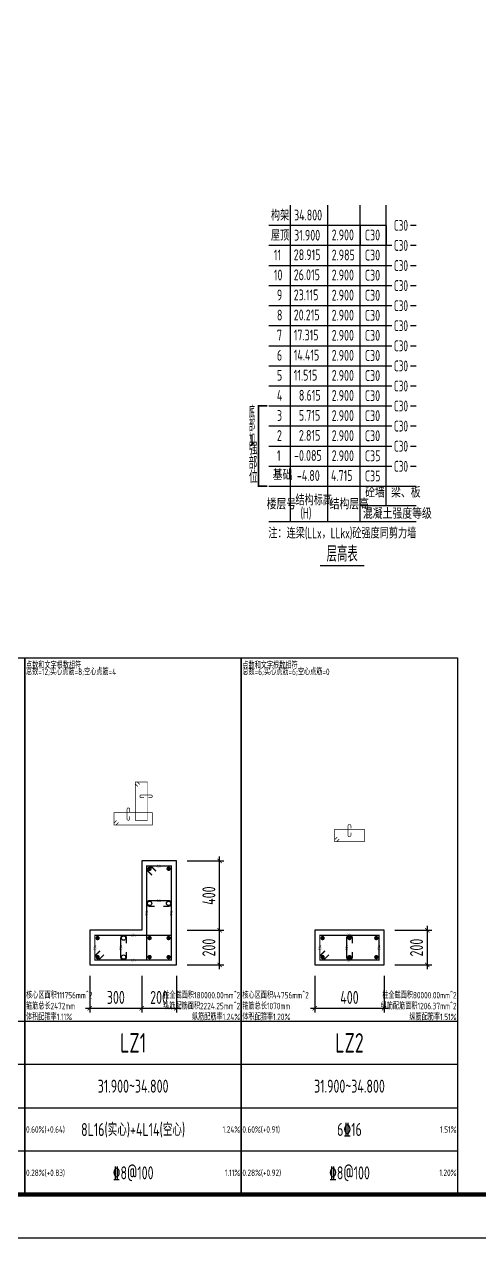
# Model space of a CAD drawing. Extents: x -461650 to 361314, y 245336 to 769729.
# Drawn here: x -88788 to -78261, y 400518 to 428539 of the extents above; entities that cross this region are included whole.
import ezdxf
from ezdxf.enums import TextEntityAlignment as Align

# ---------------------------------------------------------------- set-up
doc = ezdxf.new("R2010")
doc.units = 0
doc.header["$LTSCALE"] = 1000
doc.layers.get('0').update_dxf_attribs({"linetype": 'CONTINUOUS'})
doc.layers.get('DEFPOINTS').update_dxf_attribs({"linetype": 'CONTINUOUS'})
for name, color, linetype in [('-TK', 7, 'CONTINUOUS'), ('COLU_DE_DIM', 3, 'CONTINUOUS'), ('COLU_DE_TH', 7, 'CONTINUOUS'), ('LINK', 6, 'CONTINUOUS'), ('LINK-INDEX', 6, 'CONTINUOUS'), ('REIN', 6, 'CONTINUOUS'), ('S-0-TEXT', 7, 'CONTINUOUS'), ('S-B表格', 2, 'CONTINUOUS'), ('TAB', 7, 'CONTINUOUS'), ('TAB_TEXT', 7, 'CONTINUOUS'), ('TEXT', 2, 'CONTINUOUS')]:
    doc.layers.add(name, color=color, linetype=linetype)
doc.layers.add('7549', color=9, linetype='CONTINUOUS', lineweight=18)
doc.layers.add('箍筋长度', color=3, linetype='CONTINUOUS', plot=False)
doc.layers.add('配箍校核', color=34, linetype='CONTINUOUS', plot=False)
doc.styles.add('BW_Rein', font='Tssdeng.shx', dxfattribs={"width": 0.7, "bigfont": 'hztxt.shx'})
doc.styles.add('TSSD_DIMENSION', font='Tssdeng.shx', dxfattribs={"width": 0.7, "bigfont": 'tssdchn.shx'})
doc.styles.add('TSSD_REIN', font='tssdeng.shx', dxfattribs={"width": 0.7, "height": 300, "bigfont": 'tssdchn.shx'})
doc.dimstyles.new('TSSD_25_100', dxfattribs={"dimtxt": 300, "dimasz": 100, "dimexe": 100, "dimexo": 250, "dimgap": 100, "dimtad": 1, "dimdec": 0, "dimlfac": 0.25, "dimzin": 0, "dimdsep": 46, "dimtxsty": 'TSSD_DIMENSION', "dimblk": 'ARCHTICK', "dimcen": 0, "dimdle": 100, "dimclrt": 7, "dimadec": 0, "dimazin": 0, "dimtfac": 1, "dimtdec": 0, "dimtix": 1, "dimtmove": 2, "dimatfit": 3, "dimldrblk": 'ARCHTICK', "dimfxl": 0, "dimtolj": 1, "dimtzin": 0, "dimarcsym": 0})

# ---------------------------------------------------------------- blocks, each defined once
blk = doc.blocks.new('_ArchTick')
at = {"color": 0, "linetype": 'ByBlock', "const_width": 0.15}
blk.add_lwpolyline([(-0.5, -0.5), (0.5, 0.5)], dxfattribs=at)
blk = doc.blocks.new('*D3060')
at = {"layer": 'COLU_DE_DIM', "color": 0, "lineweight": -2}
for p, q in [((-82072, 406568), (-82072, 405718)), ((-80472, 406568), (-80472, 405718)), ((-82172, 405818), (-80372, 405818))]:
    blk.add_line(p, q, dxfattribs=at)
at = {"layer": 'DEFPOINTS', "color": 0}
for p in [(-82072, 406818), (-80472, 406818), (-80472, 405818)]:
    blk.add_point(p, dxfattribs=at)
at = {"layer": 'COLU_DE_DIM', "color": 0, "lineweight": -2, "xscale": 100, "yscale": 100, "zscale": 100, "rotation": 180}
blk.add_blockref('_ArchTick', (-82072, 405818), dxfattribs=at)
at = {"layer": 'COLU_DE_DIM', "color": 0, "lineweight": -2, "xscale": 100, "yscale": 100, "zscale": 100}
blk.add_blockref('_ArchTick', (-80472, 405818), dxfattribs=at)
at = {"layer": 'COLU_DE_DIM', "color": 7, "insert": (-81272, 406068), "char_height": 300, "attachment_point": 5, "style": 'TSSD_DIMENSION'}
blk.add_mtext('\\A1;400', dxfattribs=at)
blk = doc.blocks.new('*D3061')
at = {"layer": 'COLU_DE_DIM', "color": 0, "lineweight": -2}
for p, q in [((-79472, 406718), (-79472, 407718)), ((-80222, 407618), (-79372, 407618)), ((-80222, 406818), (-79372, 406818))]:
    blk.add_line(p, q, dxfattribs=at)
at = {"layer": 'DEFPOINTS', "color": 0}
for p in [(-80472, 407618), (-79472, 407618), (-80472, 406818)]:
    blk.add_point(p, dxfattribs=at)
at = {"layer": 'COLU_DE_DIM', "color": 0, "lineweight": -2, "xscale": 100, "yscale": 100, "zscale": 100}
for p, rotation in [((-79472, 407618), 90), ((-79472, 406818), 270)]:
    blk.add_blockref('_ArchTick', p, dxfattribs=dict(at, rotation=rotation))
at = {"layer": 'COLU_DE_DIM', "color": 7, "insert": (-79722, 407218), "char_height": 300, "attachment_point": 5, "rotation": 90, "style": 'TSSD_DIMENSION'}
blk.add_mtext('\\A1;200', dxfattribs=at)
blk = doc.blocks.new('B20200424131938')
at = {"layer": '7549', "const_width": 40}
blk.add_lwpolyline([(417, 3688), (217, 3688), (217, 1834), (417, 1834)], dxfattribs=at)
at = {"layer": 'S-0-TEXT'}
blk.add_lwpolyline([(1641, 0, 27, 27, 0), (2658, 0, 0, 0, 0)], format="xyseb", dxfattribs=at)
at = {"layer": 'S-B表格'}
for p, q in [((952, 1021), (952, 8323)), ((1817, 1021), (1817, 8323)), ((2567, 1021), (2567, 8323)), ((3167, 1385), (3167, 8323)), ((452, 7859), (3167, 7859)), ((3731, 7859), (3862, 7859)), ((3731, 7859), (3862, 7859)), ((3731, 7859), (3862, 7859)), ((3731, 7859), (3862, 7859)), ((3731, 7859), (3862, 7859)), ((3731, 7859), (3862, 7859)), ((452, 7396), (3167, 7396)), ((452, 7396), (3167, 7396)), ((452, 7396), (3167, 7396)), ((452, 7396), (3167, 7396)), ((3167, 7396), (3298, 7396)), ((3167, 7396), (3298, 7396)), ((3167, 7396), (3298, 7396)), ((3167, 7396), (3298, 7396)), ((3167, 7396), (3298, 7396)), ((3167, 7396), (3298, 7396)), ((3731, 7396), (3862, 7396)), ((3731, 7396), (3862, 7396)), ((3731, 7396), (3862, 7396)), ((3731, 7396), (3862, 7396)), ((3731, 7396), (3862, 7396)), ((3731, 7396), (3862, 7396)), ((452, 6932), (3167, 6932)), ((452, 6932), (3167, 6932)), ((3167, 6932), (3298, 6932)), ((3167, 6932), (3298, 6932)), ((3167, 6932), (3298, 6932)), ((3731, 6932), (3862, 6932)), ((3731, 6932), (3862, 6932)), ((3731, 6932), (3862, 6932)), ((452, 6469), (3167, 6469)), ((452, 6469), (3167, 6469)), ((3167, 6469), (3298, 6469)), ((3167, 6469), (3298, 6469)), ((3167, 6469), (3298, 6469)), ((3731, 6469), (3862, 6469)), ((3731, 6469), (3862, 6469)), ((3731, 6469), (3862, 6469)), ((452, 6005), (3167, 6005)), ((452, 6005), (3167, 6005)), ((3167, 6005), (3298, 6005)), ((3167, 6005), (3298, 6005)), ((3167, 6005), (3298, 6005)), ((3731, 6005), (3862, 6005)), ((3731, 6005), (3862, 6005)), ((3731, 6005), (3862, 6005)), ((452, 5542), (3167, 5542)), ((452, 5542), (3167, 5542)), ((3167, 5542), (3298, 5542)), ((3167, 5542), (3298, 5542)), ((3167, 5542), (3298, 5542)), ((3731, 5542), (3862, 5542)), ((3731, 5542), (3862, 5542)), ((3731, 5542), (3862, 5542)), ((452, 5078), (3167, 5078)), ((452, 5078), (3167, 5078)), ((3167, 5078), (3298, 5078)), ((3167, 5078), (3298, 5078)), ((3167, 5078), (3298, 5078)), ((3731, 5078), (3862, 5078)), ((3731, 5078), (3862, 5078)), ((3731, 5078), (3862, 5078)), ((452, 4615), (3167, 4615)), ((3167, 4615), (3298, 4615)), ((3731, 4615), (3862, 4615)), ((452, 4151), (3167, 4151)), ((3167, 4151), (3298, 4151)), ((3731, 4151), (3862, 4151)), ((452, 3688), (3167, 3688)), ((3167, 3688), (3298, 3688)), ((3731, 3688), (3862, 3688)), ((452, 3224), (3167, 3224)), ((3167, 3224), (3298, 3224)), ((3731, 3224), (3862, 3224)), ((452, 2761), (3167, 2761)), ((3167, 2761), (3298, 2761)), ((3731, 2761), (3862, 2761)), ((452, 2297), (3167, 2297)), ((3167, 2297), (3298, 2297)), ((3731, 2297), (3862, 2297)), ((452, 1834), (3167, 1834)), ((452, 1834), (3862, 1834)), ((452, 1834), (2854, 1834)), ((452, 1834), (2854, 1834)), ((2567, 1385), (3862, 1385)), ((452, 1021), (3862, 1021))]:
    blk.add_line(p, q, dxfattribs=at)
at = {"style": 'TSSD_REIN'}
for s, width, p, p2 in [('底', 0.535575, (-3, 3408), (134, 3408)), ('部', 0.530918, (-3, 3100), (134, 3100)), ('加', 0.526341, (-3, 2774), (134, 2774))]:
    blk.add_text(s, height=285, dxfattribs=dict(at, width=width)).set_placement(p, p2, align=Align.FIT)
for s, height, width, p in [('强', 285, 0.535575, (-3, 2477)), ('部', 285, 0.535575, (-13, 2146)), ('位', 285, 0.535575, (-3, 1820)), ('砼墙', 250, 0.7, (2681, 1495)), ('梁、板', 250, 0.7, (3279, 1495))]:
    blk.add_text(s, height=height, dxfattribs=dict(at, width=width)).set_placement(p, align=Align.BOTTOM_LEFT)
for s, width, p in [('楼层号', 0.7, (405, 1299)), ('结构标高', 0.65, (1070, 1392)), ('结构层高', 0.7, (1860, 1299)), ('(H)', 0.65, (1188, 1086)), ('混凝土强度等级', 0.7, (2629, 1080))]:
    blk.add_text(s, height=250, dxfattribs=dict(at, width=width)).set_placement(p)
at = {"layer": 'S-0-TEXT', "style": 'TSSD_REIN', "width": 0.7}
blk.add_text('层高表', height=360, dxfattribs=at).set_placement((1790, 90))
at = {"layer": 'S-B表格', "style": 'TSSD_REIN'}
for s, width, p in [('构架', 0.65, (503, 7966)), ('34.800', 0.7, (1039, 7969)), ('C30', 0.65, (3345, 7731)), ('C30', 0.65, (3345, 7731)), ('屋顶', 0.65, (503, 7502)), ('31.900', 0.7, (1039, 7505)), ('2.900', 0.7, (1907, 7512)), ('C30', 0.7, (2675, 7508)), ('11', 0.7, (572, 7050)), ('28.915', 0.7, (1031, 7053)), ('2.985', 0.7, (1907, 7048)), ('C30', 0.7, (2675, 7045)), ('C30', 0.65, (3345, 7268)), ('C30', 0.65, (3345, 7268)), ('C30', 0.65, (3345, 6804)), ('10', 0.7, (572, 6587)), ('26.015', 0.7, (1031, 6590)), ('2.900', 0.7, (1907, 6585)), ('C30', 0.7, (2675, 6581)), ('C30', 0.65, (3345, 6341)), ('9', 0.7, (642, 6123)), ('23.115', 0.7, (1031, 6126)), ('2.900', 0.7, (1907, 6121)), ('C30', 0.7, (2675, 6118)), ('8', 0.7, (642, 5660)), ('20.215', 0.7, (1031, 5663)), ('2.900', 0.7, (1907, 5658)), ('C30', 0.7, (2675, 5654)), ('C30', 0.65, (3345, 5877)), ('C30', 0.65, (3345, 5414)), ('7', 0.7, (642, 5196)), ('17.315', 0.7, (1031, 5199)), ('2.900', 0.7, (1907, 5194)), ('C30', 0.7, (2675, 5191)), ('C30', 0.65, (3345, 4950)), ('6', 0.7, (642, 4733)), ('14.415', 0.7, (1031, 4736)), ('2.900', 0.7, (1907, 4731)), ('C30', 0.7, (2675, 4727)), ('5', 0.7, (642, 4269)), ('11.515', 0.7, (1031, 4272)), ('2.900', 0.7, (1907, 4267)), ('C30', 0.7, (2675, 4264)), ('C30', 0.65, (3345, 4487)), ('C30', 0.65, (3345, 4023)), ('4', 0.7, (642, 3806)), ('8.615', 0.7, (1150, 3809)), ('2.900', 0.7, (1907, 3804)), ('C30', 0.7, (2675, 3800)), ('C30', 0.65, (3345, 3560)), ('3', 0.7, (642, 3342)), ('5.715', 0.7, (1150, 3345)), ('2.900', 0.7, (1907, 3340)), ('C30', 0.7, (2675, 3337)), ('2', 0.7, (642, 2879)), ('2.815', 0.7, (1150, 2882)), ('2.900', 0.7, (1907, 2877)), ('C30', 0.7, (2675, 2873)), ('C30', 0.65, (3345, 3096)), ('C30', 0.65, (3345, 2633)), ('1', 0.7, (642, 2415)), ('-0.085', 0.7, (1038, 2418)), ('2.900', 0.7, (1907, 2413)), ('C35', 0.7, (2675, 2410)), ('基础', 0.7, (545, 1974)), ('C30', 0.65, (3345, 2169)), ('-4.80', 0.7, (1103, 1955)), ('4.715', 0.7, (1891, 1955)), ('C35', 0.7, (2675, 1946))]:
    blk.add_text(s, height=250, dxfattribs=dict(at, width=width)).set_placement(p)
at = {"layer": 'TEXT', "style": 'TSSD_REIN', "width": 0.65}
blk.add_text('注：连梁(LLx，LLkx)砼强度同剪力墙', height=250, dxfattribs=at).set_placement((443, 627))
blk = doc.blocks.new('A1')
blk.add_lwpolyline([(0, 59400), (0, 0), (84100, 0), (84100, 59400)], close=True)
at = {"const_width": 100}
blk.add_lwpolyline([(2500, 58400), (2500, 1000), (83100, 1000), (83100, 58400)], close=True, dxfattribs=at)
blk = doc.blocks.new('*D2227')
at = {"layer": 'COLU_DE_DIM', "color": 0, "lineweight": -2}
for p, q in [((-87272, 406568), (-87272, 405718)), ((-86072, 406568), (-86072, 405718)), ((-87372, 405818), (-85972, 405818))]:
    blk.add_line(p, q, dxfattribs=at)
at = {"layer": 'DEFPOINTS', "color": 0}
for p in [(-87272, 406818), (-86072, 406818), (-86072, 405818)]:
    blk.add_point(p, dxfattribs=at)
at = {"layer": 'COLU_DE_DIM', "color": 0, "lineweight": -2, "xscale": 100, "yscale": 100, "zscale": 100, "rotation": 180}
blk.add_blockref('_ArchTick', (-87272, 405818), dxfattribs=at)
at = {"layer": 'COLU_DE_DIM', "color": 0, "lineweight": -2, "xscale": 100, "yscale": 100, "zscale": 100}
blk.add_blockref('_ArchTick', (-86072, 405818), dxfattribs=at)
at = {"layer": 'COLU_DE_DIM', "color": 7, "insert": (-86672, 406068), "char_height": 300, "attachment_point": 5, "style": 'TSSD_DIMENSION'}
blk.add_mtext('\\A1;300', dxfattribs=at)
blk = doc.blocks.new('*D2228')
at = {"layer": 'COLU_DE_DIM', "color": 0, "lineweight": -2}
for p, q in [((-86072, 406568), (-86072, 405718)), ((-85272, 406568), (-85272, 405718)), ((-86172, 405818), (-85172, 405818))]:
    blk.add_line(p, q, dxfattribs=at)
at = {"layer": 'DEFPOINTS', "color": 0}
for p in [(-86072, 406818), (-85272, 406818), (-85272, 405818)]:
    blk.add_point(p, dxfattribs=at)
at = {"layer": 'COLU_DE_DIM', "color": 0, "lineweight": -2, "xscale": 100, "yscale": 100, "zscale": 100, "rotation": 180}
blk.add_blockref('_ArchTick', (-86072, 405818), dxfattribs=at)
at = {"layer": 'COLU_DE_DIM', "color": 0, "lineweight": -2, "xscale": 100, "yscale": 100, "zscale": 100}
blk.add_blockref('_ArchTick', (-85272, 405818), dxfattribs=at)
at = {"layer": 'COLU_DE_DIM', "color": 7, "insert": (-85672, 406068), "char_height": 300, "attachment_point": 5, "style": 'TSSD_DIMENSION'}
blk.add_mtext('\\A1;200', dxfattribs=at)
blk = doc.blocks.new('*D2229')
at = {"layer": 'COLU_DE_DIM', "color": 0, "lineweight": -2}
for p, q in [((-84272, 406718), (-84272, 407718)), ((-85022, 407618), (-84172, 407618)), ((-85022, 406818), (-84172, 406818))]:
    blk.add_line(p, q, dxfattribs=at)
at = {"layer": 'DEFPOINTS', "color": 0}
for p in [(-85272, 407618), (-84272, 407618), (-85272, 406818)]:
    blk.add_point(p, dxfattribs=at)
at = {"layer": 'COLU_DE_DIM', "color": 0, "lineweight": -2, "xscale": 100, "yscale": 100, "zscale": 100}
for p, rotation in [((-84272, 407618), 90), ((-84272, 406818), 270)]:
    blk.add_blockref('_ArchTick', p, dxfattribs=dict(at, rotation=rotation))
at = {"layer": 'COLU_DE_DIM', "color": 7, "insert": (-84522, 407218), "char_height": 300, "attachment_point": 5, "rotation": 90, "style": 'TSSD_DIMENSION'}
blk.add_mtext('\\A1;200', dxfattribs=at)
blk = doc.blocks.new('*D2230')
at = {"layer": 'COLU_DE_DIM', "color": 0, "lineweight": -2}
for p, q in [((-85022, 409218), (-84172, 409218)), ((-84272, 407518), (-84272, 409318)), ((-85022, 407618), (-84172, 407618))]:
    blk.add_line(p, q, dxfattribs=at)
at = {"layer": 'DEFPOINTS', "color": 0}
for p in [(-85272, 409218), (-84272, 409218), (-85272, 407618)]:
    blk.add_point(p, dxfattribs=at)
at = {"layer": 'COLU_DE_DIM', "color": 0, "lineweight": -2, "xscale": 100, "yscale": 100, "zscale": 100}
for p, rotation in [((-84272, 409218), 90), ((-84272, 407618), 270)]:
    blk.add_blockref('_ArchTick', p, dxfattribs=dict(at, rotation=rotation))
at = {"layer": 'COLU_DE_DIM', "color": 7, "insert": (-84522, 408418), "char_height": 300, "attachment_point": 5, "rotation": 90, "style": 'TSSD_DIMENSION'}
blk.add_mtext('\\A1;400', dxfattribs=at)

msp = doc.modelspace()

# ---------------------------------------------------------------- linework, layer by layer
at = {"layer": 'COLU_DE_TH'}
for points in [[(-85272.02, 409218.16), (-86072.02, 409218.16), (-86072.02, 407618.16), (-87272.02, 407618.16), (-87272.02, 406818.16), (-85272.02, 406818.16), (-85272.02, 409218.16)], [(-82072.02, 407618.16), (-82072.02, 406818.16), (-80472.02, 406818.16), (-80472.02, 407618.16), (-82072.02, 407618.16)]]:
    msp.add_lwpolyline(points, close=True, dxfattribs=at)
at = {"layer": 'LINK', "const_width": 30}
for points in [[(-85837.02, 408891.24), (-85957.02, 409011.24), (-85957.02, 409103.16), (-85387.02, 409103.16), (-85387.02, 406933.16), (-85957.02, 406933.16), (-85957.02, 409103.16), (-85865.09, 409103.16), (-85745.09, 408983.16)], [(-86945.09, 407053.16), (-87065.09, 406933.16), (-87157.02, 406933.16), (-87157.02, 407503.16), (-85387.02, 407503.16), (-85387.02, 406933.16), (-87157.02, 406933.16), (-87157.02, 407025.09), (-87037.02, 407145.09)], [(-81745.09, 407053.16), (-81865.09, 406933.16), (-81957.02, 406933.16), (-81957.02, 407503.16), (-80587.02, 407503.16), (-80587.02, 406933.16), (-81957.02, 406933.16), (-81957.02, 407025.09), (-81837.02, 407145.09)]]:
    msp.add_lwpolyline(points, dxfattribs=at)
for points in [[(-85572.02, 408173.16), (-85452.02, 408173.16, 1), (-85452.02, 408303.16), (-85892.02, 408303.16, 1), (-85892.02, 408173.16), (-85772.02, 408173.16)], [(-86427.02, 407318.16), (-86427.02, 407438.16, 1), (-86557.02, 407438.16), (-86557.02, 406998.16, 1), (-86427.02, 406998.16), (-86427.02, 407118.16)], [(-81207.02, 407318.16), (-81207.02, 407438.16, 1), (-81337.02, 407438.16), (-81337.02, 406998.16, 1), (-81207.02, 406998.16), (-81207.02, 407118.16)]]:
    msp.add_lwpolyline(points, format="xyb", dxfattribs=at)
at = {"layer": 'LINK-INDEX', "const_width": 15}
for points in [[(-86164.52, 410937.42), (-86224.52, 410997.42), (-86224.52, 411043.39), (-85939.52, 411043.39), (-85939.52, 410158.39), (-86224.52, 410158.39), (-86224.52, 411043.39), (-86178.55, 411043.39), (-86118.55, 410983.39)], [(-86608.55, 410108.39), (-86668.55, 410048.39), (-86714.52, 410048.39), (-86714.52, 410333.39), (-85829.52, 410333.39), (-85829.52, 410048.39), (-86714.52, 410048.39), (-86714.52, 410094.35), (-86654.52, 410154.35)], [(-81508.55, 409725.66), (-81568.55, 409665.66), (-81614.52, 409665.66), (-81614.52, 409950.66), (-80929.52, 409950.66), (-80929.52, 409665.66), (-81614.52, 409665.66), (-81614.52, 409711.63), (-81554.52, 409771.63)]]:
    msp.add_lwpolyline(points, dxfattribs=at)
for points in [[(-85922.02, 410678.39), (-85862.02, 410678.39, 1), (-85862.02, 410743.39), (-86082.02, 410743.39, 1), (-86082.02, 410678.39), (-86022.02, 410678.39)], [(-86349.52, 410350.89), (-86349.52, 410410.89, 1), (-86414.52, 410410.89), (-86414.52, 410190.89, 1), (-86349.52, 410190.89), (-86349.52, 410250.89)], [(-81239.52, 409968.16), (-81239.52, 410028.16, 1), (-81304.52, 410028.16), (-81304.52, 409808.16, 1), (-81239.52, 409808.16), (-81239.52, 409868.16)]]:
    msp.add_lwpolyline(points, format="xyb", dxfattribs=at)
at = {"layer": 'REIN', "const_width": 50}
for points in [[(-85917.02, 409038.16, 1), (-85867.02, 409038.16, 1), (-85917.02, 409038.16)], [(-85477.02, 409038.16, 1), (-85427.02, 409038.16, 1), (-85477.02, 409038.16)], [(-87117.02, 407438.16, 1), (-87067.02, 407438.16, 1), (-87117.02, 407438.16)], [(-85917.02, 407438.16, 1), (-85867.02, 407438.16, 1), (-85917.02, 407438.16)], [(-85477.02, 407438.16, 1), (-85427.02, 407438.16, 1), (-85477.02, 407438.16)], [(-81917.02, 407438.16, 1), (-81867.02, 407438.16, 1), (-81917.02, 407438.16)], [(-81297.02, 407438.16, 1), (-81247.02, 407438.16, 1), (-81297.02, 407438.16)], [(-80677.02, 407438.16, 1), (-80627.02, 407438.16, 1), (-80677.02, 407438.16)], [(-87117.02, 406998.16, 1), (-87067.02, 406998.16, 1), (-87117.02, 406998.16)], [(-85917.02, 406998.16, 1), (-85867.02, 406998.16, 1), (-85917.02, 406998.16)], [(-85477.02, 406998.16, 1), (-85427.02, 406998.16, 1), (-85477.02, 406998.16)], [(-81917.02, 406998.16, 1), (-81867.02, 406998.16, 1), (-81917.02, 406998.16)], [(-81297.02, 406998.16, 1), (-81247.02, 406998.16, 1), (-81297.02, 406998.16)], [(-80677.02, 406998.16, 1), (-80627.02, 406998.16, 1), (-80677.02, 406998.16)]]:
    msp.add_lwpolyline(points, format="xyb", close=True, dxfattribs=at)
at = {"layer": 'REIN'}
for centre in [(-85892.02, 408238.16), (-85452.02, 408238.16), (-86492.02, 407438.16), (-86492.02, 406998.16)]:
    msp.add_circle(centre, 50, dxfattribs=at)
at = {"layer": 'S-B表格', "color": 6, "linetype": 'ByBlock', "ltscale": 0.5, "const_width": 30}
for points in [[(-82638.76, 423434.21), (-82638.76, 423897.71)], [(-81773.11, 423434.21), (-81773.11, 423897.71)], [(-81023.47, 423434.21), (-81023.47, 423897.71)], [(-80423.47, 423434.21), (-80423.47, 423897.71)]]:
    msp.add_lwpolyline(points, dxfattribs=at)
at = {"layer": 'TAB'}
for points in [[(-93814.68, 413911.55), (-88772.02, 413911.55), (-88772.02, 401518.16), (-93814.68, 401518.16), (-93814.68, 413911.55), (-93814.68, 405518.16), (-88772.02, 405518.16), (-88772.02, 404518.16), (-93814.68, 404518.16), (-93814.68, 403518.16), (-88772.02, 403518.16), (-88772.02, 402518.16), (-93814.68, 402518.16)], [(-88772.02, 413911.55), (-83772.02, 413911.55), (-83772.02, 401518.16), (-88772.02, 401518.16), (-88772.02, 413911.55), (-88772.02, 405518.16), (-83772.02, 405518.16), (-83772.02, 404518.16), (-88772.02, 404518.16), (-88772.02, 403518.16), (-83772.02, 403518.16), (-83772.02, 402518.16), (-88772.02, 402518.16)], [(-83772.02, 413911.55), (-78772.02, 413911.55), (-78772.02, 401518.16), (-83772.02, 401518.16), (-83772.02, 413911.55), (-83772.02, 405518.16), (-78772.02, 405518.16), (-78772.02, 404518.16), (-83772.02, 404518.16), (-83772.02, 403518.16), (-78772.02, 403518.16), (-78772.02, 402518.16), (-83772.02, 402518.16)]]:
    msp.add_lwpolyline(points, dxfattribs=at)

# ---------------------------------------------------------------- block references
at = {"layer": '-TK'}
msp.add_blockref('A1', (-139511.89, 400518.16), dxfattribs=at)
at = {"layer": 'S-B表格'}
msp.add_blockref('B20200424131938', (-83590.39, 416038.62), dxfattribs=at)

# ---------------------------------------------------------------- texts
at = {"layer": 'TAB_TEXT', "style": 'TSSD_REIN', "width": 0.7}
for s, height, p in [('LZ1', 450, (-86272.02, 405018.16)), ('LZ2', 450, (-81272.02, 405018.16)), ('31.900~34.800', 300, (-86272.02, 404018.16)), ('31.900~34.800', 300, (-81272.02, 404018.16)), ('6%%13216', 300, (-81272.02, 403018.16)), ('%%1328@100', 300, (-86272.02, 402018.16)), ('%%1328@100', 300, (-81272.02, 402018.16))]:
    msp.add_text(s, height=height, dxfattribs=at).set_placement(p, align=Align.MIDDLE)
at = {"layer": 'TAB_TEXT', "color": 1, "style": 'TSSD_REIN', "width": 0.7}
msp.add_text('8L16(实心)+4L14(空心)', height=300, dxfattribs=at).set_placement((-86272.02, 403018.16), align=Align.MIDDLE)
at = {"layer": '箍筋长度', "style": 'BW_Rein', "width": 0.7}
for s, p in [('134', (-85672.02, 409103.16)), ('134', (-85672.02, 408303.16)), ('434', (-86272.02, 407503.16)), ('334', (-81272.02, 407503.16)), ('434', (-86272.02, 406933.16)), ('334', (-81272.02, 406933.16))]:
    msp.add_text(s, height=65, dxfattribs=at).set_placement(p, align=Align.MIDDLE_CENTER)
for s, p in [('534', (-85957.02, 408018.16)), ('534', (-85387.02, 408018.16)), ('134', (-87157.02, 407218.16)), ('134', (-86557.02, 407218.16)), ('134', (-81957.02, 407218.16)), ('134', (-81337.02, 407218.16)), ('134', (-80587.02, 407218.16))]:
    msp.add_text(s, height=65, rotation=90, dxfattribs=at).set_placement(p, align=Align.MIDDLE_CENTER)
at = {"layer": '配箍校核', "style": 'BW_Rein', "width": 0.7}
for s, p in [('点数和文字根数相符', (-88747.02, 413661.55)), ('总数=12;实心点筋=8;空心点筋=4', (-88747.02, 413511.55)), ('点数和文字根数相符', (-83747.02, 413661.55)), ('总数=6;实心点筋=6;空心点筋=0', (-83747.02, 413511.55)), ('核心区面积111756mm^ 2', (-88747.02, 406043.16)), ('核心区面积44756mm^ 2', (-83747.02, 406043.16)), ('箍筋总长2472mm', (-88747.02, 405793.16)), ('箍筋总长1070mm', (-83747.02, 405793.16)), ('体积配箍率1.11%', (-88747.02, 405543.16)), ('体积配箍率1.20%', (-83747.02, 405543.16))]:
    msp.add_text(s, height=150, dxfattribs=at).set_placement(p)
for s, p in [('柱全截面积180000.00mm^ 2', (-83797.02, 406043.16)), ('柱全截面积80000.00mm^ 2', (-78797.02, 406043.16)), ('纵筋配筋面积2224.25mm^ 2', (-83797.02, 405793.16)), ('纵筋配筋面积1206.37mm^ 2', (-78797.02, 405793.16)), ('纵筋配筋率1.24%', (-83797.02, 405543.16)), ('纵筋配筋率1.51%', (-78797.02, 405543.16))]:
    msp.add_text(s, height=150, dxfattribs=at).set_placement(p, align=Align.RIGHT)
for s, p in [('0.60%(+0.64)', (-88747.02, 403018.16)), ('0.60%(+0.91)', (-83747.02, 403018.16)), ('0.28%(+0.83)', (-88747.02, 402018.16)), ('0.28%(+0.92)', (-83747.02, 402018.16))]:
    msp.add_text(s, height=150, dxfattribs=at).set_placement(p, align=Align.MIDDLE_LEFT)
for s, p in [('1.24%', (-83797.02, 403018.16)), ('1.51%', (-78797.02, 403018.16)), ('1.11%', (-83797.02, 402018.16)), ('1.20%', (-78797.02, 402018.16))]:
    msp.add_text(s, height=150, dxfattribs=at).set_placement(p, align=Align.MIDDLE_RIGHT)

# ---------------------------------------------------------------- dimensions: what is measured, and where the dimension line sits
at = {"layer": 'COLU_DE_DIM'}
for base, p1, p2, picture, middle in [((-84272.02, 409218.16), (-85272.02, 407618.16), (-85272.02, 409218.16), '*D2230', (-84522.02, 408418.16)), ((-84272.02, 407618.16), (-85272.02, 406818.16), (-85272.02, 407618.16), '*D2229', (-84522.02, 407218.16)), ((-79472.02, 407618.16), (-80472.02, 406818.16), (-80472.02, 407618.16), '*D3061', (-79722.02, 407218.16))]:
    dim = msp.add_linear_dim(base=base, p1=p1, p2=p2, angle=90, dimstyle='TSSD_25_100', dxfattribs=at)
    dim.commit()
    dim.dimension.update_dxf_attribs({"geometry": picture, "text_midpoint": middle})
for base, p1, p2, picture, middle in [((-86072.02, 405818.16), (-87272.02, 406818.16), (-86072.02, 406818.16), '*D2227', (-86672.02, 406068.16)), ((-85272.02, 405818.16), (-86072.02, 406818.16), (-85272.02, 406818.16), '*D2228', (-85672.02, 406068.16)), ((-80472.02, 405818.16), (-82072.02, 406818.16), (-80472.02, 406818.16), '*D3060', (-81272.02, 406068.16))]:
    dim = msp.add_linear_dim(base=base, p1=p1, p2=p2, dimstyle='TSSD_25_100', dxfattribs=at)
    dim.commit()
    dim.dimension.update_dxf_attribs({"geometry": picture, "text_midpoint": middle})

doc.saveas('drawing.dxf')
